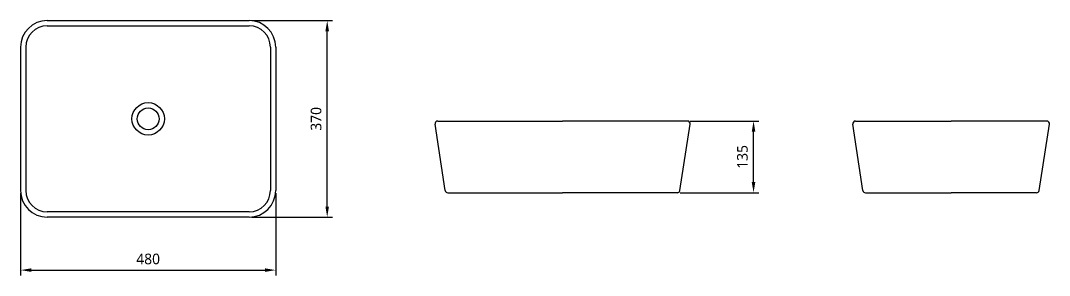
# Model space of a CAD drawing. Extents: x 0 to 5407, y 0 to 2100.
# Drawn here: x 3472 to 5407, y 807 to 1287 of the extents above; entities that cross this region are included whole.
import ezdxf

# ---------------------------------------------------------------- set-up
doc = ezdxf.new("R2010")
doc.units = 0
doc.header["$LTSCALE"] = 20
doc.header["$MEASUREMENT"] = 0
doc.layers.get('0').update_dxf_attribs({"linetype": 'CONTINUOUS'})
doc.layers.get('DEFPOINTS').update_dxf_attribs({"linetype": 'CONTINUOUS'})
doc.styles.get("Standard").update_dxf_attribs({"font": 'NanumGothic.ttf'})
doc.dimstyles.get("Standard").update_dxf_attribs({"dimtxt": 2.5, "dimasz": 2, "dimexe": 2, "dimexo": 1, "dimgap": 1.5, "dimtad": 1, "dimdec": 0, "dimlfac": 10, "dimrnd": 0.5, "dimzin": 0, "dimdsep": 46, "dimtxsty": 'Standard', "dimcen": 0, "dimclrt": 2, "dimadec": 0, "dimazin": 0, "dimtfac": 1, "dimtdec": 0, "dimtmove": 0, "dimatfit": 3, "dimfxl": 1, "dimtolj": 1, "dimtzin": 0, "dimarcsym": 0})

# ---------------------------------------------------------------- blocks, each defined once
blk = doc.blocks.new('*D86')
at = {"color": 3, "lineweight": -2, "transparency": 16777216}
for p, q in [((4731.5, 1098), (4860.7, 1098)), ((4850.7, 983), (4850.7, 1078)), ((4712.4, 963), (4860.7, 963))]:
    blk.add_line(p, q, dxfattribs=at)
at = {"color": 3, "transparency": 16777216}
for points in [[(4847.3, 1078), (4854, 1078), (4850.7, 1098)], [(4847.3, 983), (4854, 983), (4850.7, 963)]]:
    blk.add_solid(points, dxfattribs=at)
at = {"layer": 'DEFPOINTS', "color": 0, "transparency": 16777216}
for p in [(4726.5, 1098), (4850.7, 1098), (4707.4, 963)]:
    blk.add_point(p, dxfattribs=at)
at = {"color": 2, "transparency": 16777216, "insert": (4829.8, 1030.5), "char_height": 20, "attachment_point": 5, "rotation": 90}
blk.add_mtext('\\A1;135', dxfattribs=at)
blk = doc.blocks.new('*D87')
at = {"color": 3, "lineweight": -2, "transparency": 16777216}
for p, q in [((3906.7, 1287.1), (4058.6, 1287.1)), ((4048.6, 937.1), (4048.6, 1267.1)), ((3906.7, 917.1), (4058.6, 917.1))]:
    blk.add_line(p, q, dxfattribs=at)
at = {"color": 3, "transparency": 16777216}
for points in [[(4045.2, 1267.1), (4051.9, 1267.1), (4048.6, 1287.1)], [(4045.2, 937.1), (4051.9, 937.1), (4048.6, 917.1)]]:
    blk.add_solid(points, dxfattribs=at)
at = {"layer": 'DEFPOINTS', "color": 0, "transparency": 16777216}
for p in [(3901.7, 1287.1), (4048.6, 1287.1), (3901.7, 917.1)]:
    blk.add_point(p, dxfattribs=at)
at = {"color": 2, "transparency": 16777216, "insert": (4027.7, 1102.1), "char_height": 20, "attachment_point": 5, "rotation": 90}
blk.add_mtext('\\A1;370', dxfattribs=at)
blk = doc.blocks.new('*D88')
at = {"color": 3, "lineweight": -2, "transparency": 16777216}
for p, q in [((3471.7, 962.1), (3471.7, 807.4)), ((3951.7, 962.1), (3951.7, 807.4)), ((3491.7, 817.4), (3931.7, 817.4))]:
    blk.add_line(p, q, dxfattribs=at)
at = {"color": 3, "transparency": 16777216}
for points in [[(3491.7, 820.7), (3491.7, 814.1), (3471.7, 817.4)], [(3931.7, 820.7), (3931.7, 814.1), (3951.7, 817.4)]]:
    blk.add_solid(points, dxfattribs=at)
at = {"layer": 'DEFPOINTS', "color": 0, "transparency": 16777216}
for p in [(3471.7, 967.1), (3951.7, 967.1), (3951.7, 817.4)]:
    blk.add_point(p, dxfattribs=at)
at = {"color": 2, "transparency": 16777216, "insert": (3711.7, 838.3), "char_height": 20, "attachment_point": 5}
blk.add_mtext('\\A1;480', dxfattribs=at)

msp = doc.modelspace()

# ---------------------------------------------------------------- linework, layer by layer
at = {"color": 7}
for p, q in [((3521.67809, 1287.08145), (3901.67809, 1287.08145)), ((3521.67809, 1277.08145), (3901.67809, 1277.08145)), ((3471.67809, 1237.08145), (3471.67809, 967.08145)), ((3481.67809, 1237.08145), (3481.67809, 967.08145)), ((3941.67809, 1237.08145), (3941.67809, 967.08145)), ((3951.67809, 1237.08145), (3951.67809, 967.08145)), ((4270.64054, 967.00225), (4251.57206, 1092.00225)), ((4256.46765, 1098.01873), (4491.46765, 1098.01873)), ((4726.46765, 1098.01873), (4491.46765, 1098.01873)), ((4712.29476, 967.00225), (4731.36324, 1092.00225)), ((5056.49932, 967.00225), (5037.43084, 1092.00225)), ((5042.32642, 1098.01873), (5222.32642, 1098.01873)), ((5402.32642, 1098.01873), (5222.32642, 1098.01873)), ((5388.15353, 967.00225), (5407.22201, 1092.00225)), ((4275.53613, 963.01873), (4491.46765, 963.01873)), ((4707.39917, 963.01873), (4491.46765, 963.01873)), ((5061.3949, 963.01873), (5222.32642, 963.01873)), ((5383.25794, 963.01873), (5222.32642, 963.01873)), ((3901.67809, 927.08145), (3521.67809, 927.08145)), ((3901.67809, 917.08145), (3521.67809, 917.08145))]:
    msp.add_line(p, q, dxfattribs=at)
at = {"color": 2}
for radius in [30.5, 20.5]:
    msp.add_circle((3711.67809, 1102.08145), radius, dxfattribs=at)
at = {"color": 7}
for centre, radius, start, end in [((3521.67809, 1237.08145), 50, 90, 180), ((3901.67809, 1237.08145), 50, 0, 90), ((3521.67809, 1237.08145), 40, 90, 180), ((3901.67809, 1237.08145), 40, 0, 90), ((4256.46765, 1093.01873), 5, 90, 191.72977178), ((4726.46765, 1093.01873), 5, 348.27022822, 90), ((5042.32642, 1093.01873), 5, 90, 191.72977178), ((5402.32642, 1093.01873), 5, 348.27022822, 90), ((3521.67809, 967.08145), 50, 180, 270), ((3521.67809, 967.08145), 40, 180, 270), ((3901.67809, 967.08145), 50, 270, 0), ((3901.67809, 967.08145), 40, 270, 0), ((4275.53613, 968.01873), 5, 191.72977178, 270), ((4707.39917, 968.01873), 5, 270, 348.27022822), ((5061.3949, 968.01873), 5, 191.72977178, 270), ((5383.25794, 968.01873), 5, 270, 348.27022822)]:
    msp.add_arc(centre, radius, start, end, dxfattribs=at)

# ---------------------------------------------------------------- dimensions: what is measured, and where the dimension line sits
for base, p1, p2, picture, middle in [((4048.56182, 1287.08145), (3901.67809, 917.08145), (3901.67809, 1287.08145), '*D87', (4027.66053, 1102.08145)), ((4850.6771, 1098.01873), (4707.39917, 963.01873), (4726.46765, 1098.01873), '*D86', (4829.77581, 1030.51873))]:
    dim = msp.add_linear_dim(base=base, p1=p1, p2=p2, angle=90, dimstyle='Standard', override={"dimtxt": 20, "dimasz": 20, "dimexe": 10, "dimexo": 5, "dimgap": 10, "dimdec": 4, "dimlfac": 1, "dimzin": 8, "dimclrd": 3, "dimclre": 3, "dimtdec": 4}, dxfattribs=at)
    dim.commit()
    dim.dimension.update_dxf_attribs({"geometry": picture, "text_midpoint": middle})
dim = msp.add_linear_dim(base=(3951.67809, 817.4071), p1=(3471.67809, 967.08145), p2=(3951.67809, 967.08145), dimstyle='Standard', override={"dimtxt": 20, "dimasz": 20, "dimexe": 10, "dimexo": 5, "dimgap": 10, "dimdec": 4, "dimlfac": 1, "dimzin": 8, "dimclrd": 3, "dimclre": 3, "dimtdec": 4})
dim.commit()
dim.dimension.update_dxf_attribs({"geometry": '*D88', "text_midpoint": (3711.67809, 838.29408)})

doc.saveas('drawing.dxf')
